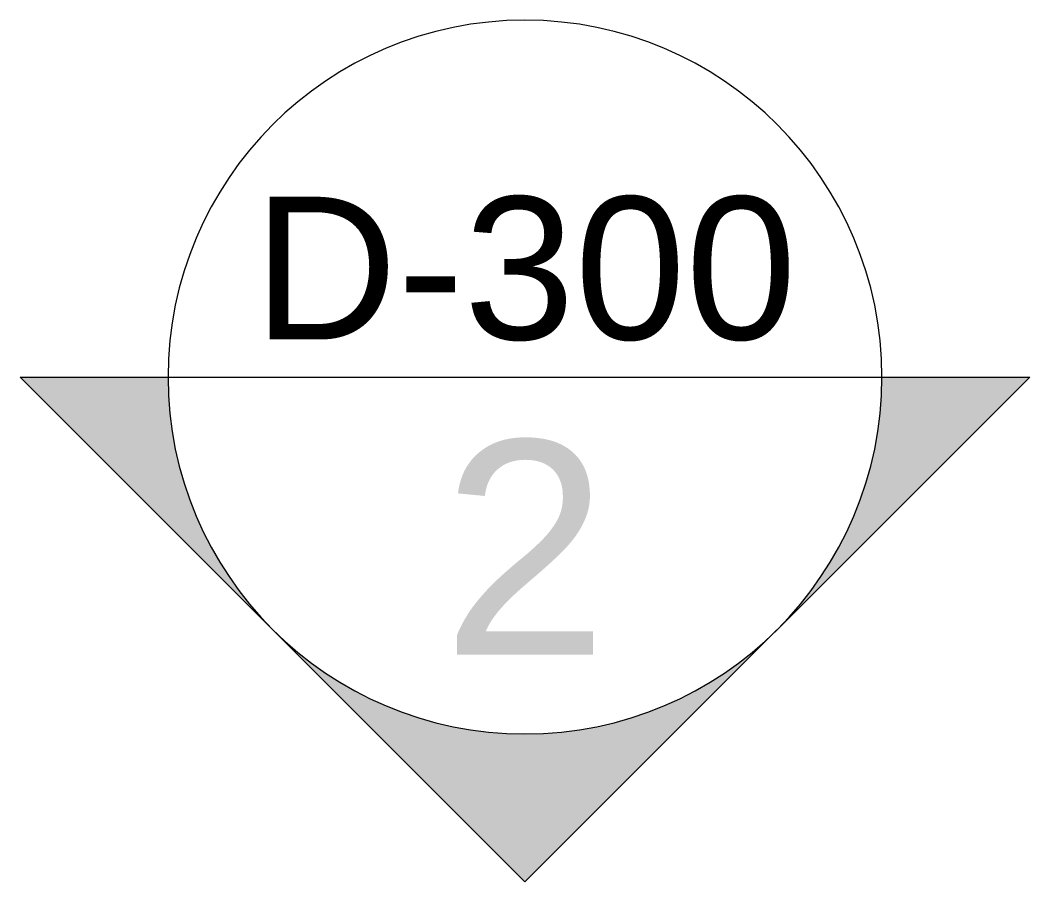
# Model space of a CAD drawing. Extents: x -1701 to 23780, y -363 to 7742.
# Drawn here: x 2941.1 to 3011.8, y 3100.2 to 3160.5 of the extents above; entities that cross this region are included whole.
import ezdxf
from ezdxf.enums import TextEntityAlignment as Align

# ---------------------------------------------------------------- set-up
doc = ezdxf.new("R2010")
doc.units = 0
doc.header["$LTSCALE"] = 25
doc.header["$MEASUREMENT"] = 0
doc.layers.get('0').update_dxf_attribs({"color": 9, "lineweight": 9})
doc.layers.add('Audi$0$21', color=8, linetype='Continuous', lineweight=9)
doc.styles.add('Audi$0$Arial', font='arial.ttf', dxfattribs={"height": 2.5})

# ---------------------------------------------------------------- blocks, each defined once
blk = doc.blocks.new('Audi$0$0_exteriorelevation1')
h = blk.add_hatch(color=256)
h.dxf.hatch_style = 1
h.paths.add_polyline_path([(0, 7.071), (-3.536, 3.536, -0.414214), (3.536, 3.536)])
h = blk.add_hatch(color=256)
edge = h.paths.add_edge_path()
edge.add_arc((0, 0), 5, 135, 180)
edge.add_line((-5, 0), (-7.071, 0))
edge.add_line((-7.071, 0), (-3.536, 3.536))
edge = h.paths.add_edge_path()
edge.add_line((5, 0), (7.071, 0))
edge.add_line((7.071, 0), (3.536, 3.536))
edge.add_arc((0, 0), 5, 0, 45, ccw=False)
blk.add_lwpolyline([(7.071, 0), (0, 7.071), (-7.071, 0), (7.071, 0)])
blk.add_lwpolyline([(7.071, 0), (0, 7.071), (-7.071, 0), (7.071, 0)])
blk.add_circle((0, 0), 5)
at = {"style": 'Audi$0$Arial'}
blk.add_attdef('KESITADI', text='', height=3, dxfattribs=at).set_placement((0, 0), align=Align.BOTTOM_CENTER)
blk.add_attdef('PAFTAADI', text='', height=2, dxfattribs=at).set_placement((0, -0.5), align=Align.TOP_CENTER)
blk = doc.blocks.new('Audi')
at = {"layer": 'Audi$0$21'}
ref = blk.add_blockref('Audi$0$0_exteriorelevation1', (2976.484, 3135.548), dxfattribs=dict(at, xscale=-5, yscale=5, zscale=5, rotation=180))
ref.add_attrib('KESITADI', '2', dxfattribs={"layer": '0', "height": 15, "style": 'Audi$0$Arial'}).set_placement((2976.484, 3111.605), align=Align.BOTTOM_CENTER)
ref.add_attrib('PAFTAADI', 'D-300', dxfattribs={"layer": '0', "height": 10, "style": 'Audi$0$Arial'}).set_placement((2976.484, 3148.184), align=Align.TOP_CENTER)

msp = doc.modelspace()

# ---------------------------------------------------------------- block references
at = {"color": 6}
msp.add_blockref('Audi', (0, 0), dxfattribs=at)

doc.saveas('drawing.dxf')
